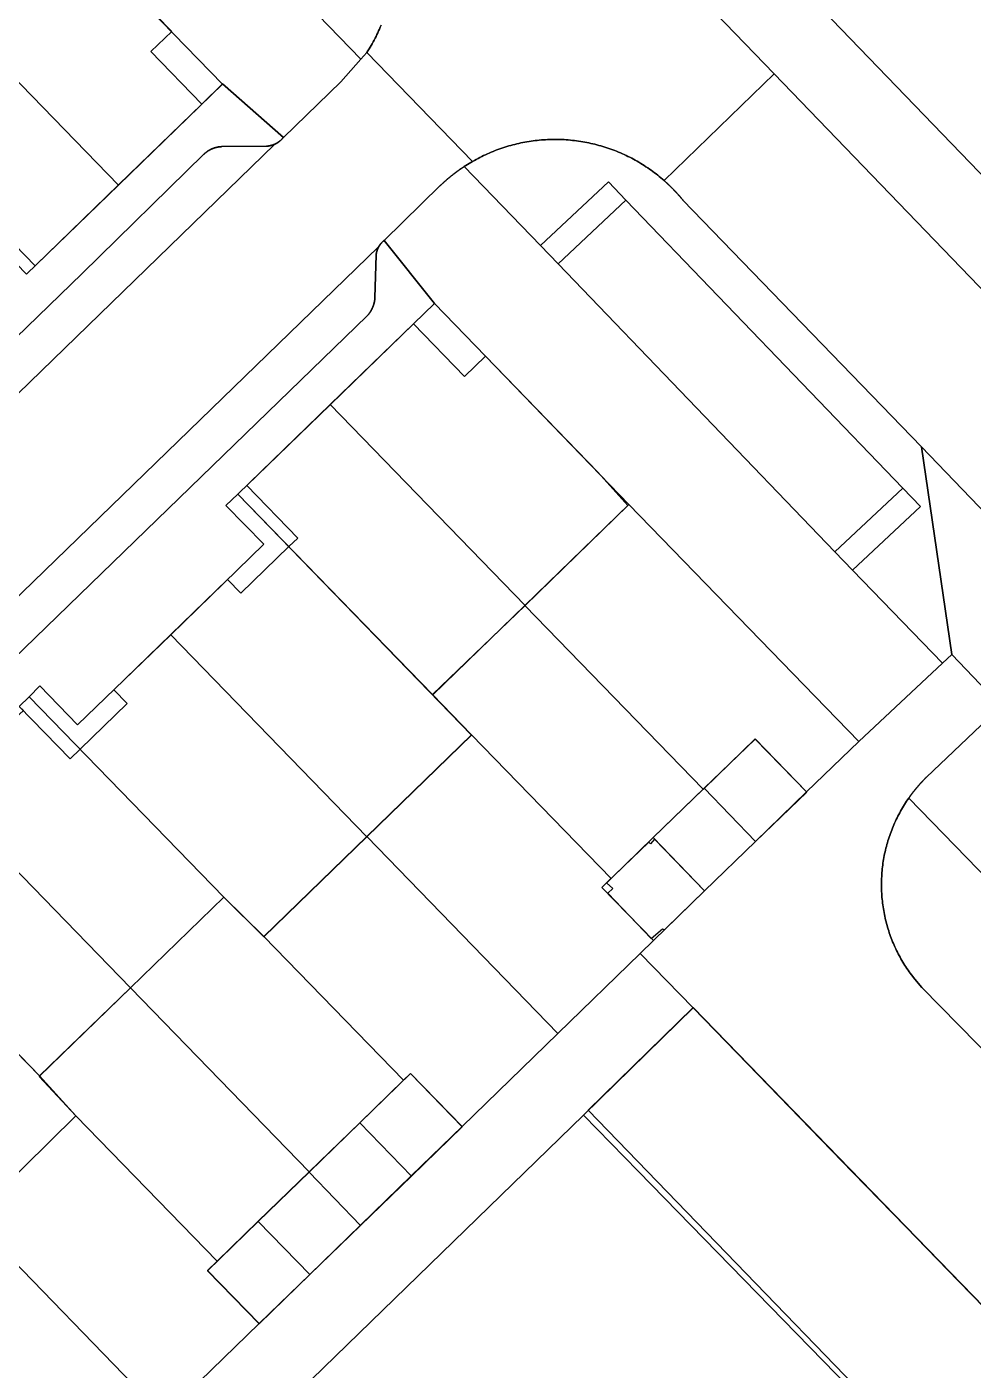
# Model space of a CAD drawing. Header units: metres. Extents: x -127 to 442, y -186 to 462.
# Drawn here: x 8.4 to 45.6, y 159 to 211.8 of the extents above; entities that cross this region are included whole.
import ezdxf

# ---------------------------------------------------------------- set-up
doc = ezdxf.new("R2010")
doc.units = ezdxf.units.M

msp = doc.modelspace()

# ---------------------------------------------------------------- linework, layer by layer
at = {"layer": 'building_2', "color": 1}
for points in [[(4.297, 213.5), (11.961, 205.594), (16.055, 209.562), (8.367, 217.469), (4.297, 213.5)], [(8.352, 202.094), (11.961, 205.594), (4.297, 213.5), (0.68, 210), (8.352, 202.094)], [(31.984, 193), (30.805, 194.312), (24.383, 200.938), (20.281, 196.969), (27.945, 189.062), (31.984, 193)], [(16.656, 193.438), (24.312, 185.562), (27.945, 189.062), (20.281, 196.969), (16.656, 193.438)], [(21.727, 179.969), (25.836, 183.969), (16.656, 193.438), (16.188, 193), (17.672, 191.469), (14.016, 187.906), (21.727, 179.969)], [(21.727, 179.969), (14.016, 187.906), (10.352, 184.375), (8.867, 185.906), (8.453, 185.469), (16.109, 177.594), (17.68, 176.031), (21.727, 179.969)], [(8.234, 184.938), (5, 181.969), (4.922, 182.031), (4.781, 181.906), (12.438, 174.031), (16.109, 177.594), (8.453, 185.469), (8.062, 185.094), (8.234, 184.938)], [(34.984, 181.875), (37.008, 179.781), (39.016, 181.719), (36.992, 183.812), (34.984, 181.875)], [(4.781, 181.906), (1.227, 178.469), (1.367, 178.312), (8.852, 170.562), (12.438, 174.031), (4.781, 181.906)], [(35, 177.844), (37.008, 179.781), (34.984, 181.875), (32.977, 179.938), (35, 177.844)], [(33.031, 179.875), (32.875, 179.688), (32.812, 179.75), (31.148, 178.156), (31.391, 177.938), (31.203, 177.75), (32.898, 175.969), (33.352, 176.344), (33.422, 176.312), (35, 177.844), (33.031, 179.875)], [(6.195, 164.969), (10.289, 169), (8.852, 170.562), (1.195, 178.438), (0.695, 177.938), (2.18, 176.438), (-0.945, 173.406), (-0.867, 173.25), (-1.367, 172.75), (6.195, 164.969)], [(51.273, 156.031), (34.547, 173.25), (30.422, 169.219), (47.109, 151.969), (51.273, 156.031)], [(25.469, 168.562), (23.438, 170.656), (21.445, 168.719), (23.477, 166.625), (25.469, 168.562)], [(21.477, 164.688), (23.477, 166.625), (21.445, 168.719), (19.453, 166.781), (21.477, 164.688)], [(19.484, 162.75), (21.477, 164.688), (19.453, 166.781), (17.453, 164.844), (19.484, 162.75)], [(17.453, 164.844), (15.461, 162.906), (17.492, 160.812), (19.484, 162.75), (17.453, 164.844)]]:
    msp.add_lwpolyline(points, close=True, dxfattribs=at)
at = {"layer": 'road_0', "color": 8}
for points in [[(8.37, 217.458), (14.057, 211.635), (13.238, 210.841), (15.237, 208.781), (16.055, 209.574), (18.443, 207.469), (20.705, 209.657), (21.488, 210.541), (18.124, 214.034)], [(22.286, 211.879), (22.255, 211.805), (22.223, 211.731), (22.19, 211.658), (22.157, 211.584), (22.122, 211.512), (22.087, 211.439), (22.05, 211.368), (22.013, 211.296), (21.974, 211.225), (21.935, 211.155), (21.895, 211.085), (21.854, 211.016), (21.812, 210.947), (21.77, 210.879), (21.726, 210.811), (21.726, 210.811), (25.882, 206.527), (25.882, 206.527), (25.953, 206.567), (26.024, 206.607), (26.096, 206.645), (26.169, 206.682), (26.242, 206.719), (26.315, 206.755), (26.389, 206.789), (26.463, 206.823), (26.538, 206.856), (26.613, 206.888), (26.688, 206.919), (26.764, 206.949), (26.84, 206.978), (26.917, 207.006), (26.994, 207.033), (27.071, 207.06), (27.149, 207.085), (27.227, 207.109), (27.305, 207.132), (27.383, 207.155), (27.462, 207.176), (27.541, 207.196), (27.62, 207.216), (27.7, 207.234), (27.779, 207.251), (27.859, 207.268), (27.939, 207.283), (28.02, 207.297), (28.1, 207.311), (28.181, 207.323), (28.262, 207.334), (28.343, 207.344), (28.424, 207.354), (28.505, 207.362), (28.586, 207.369), (28.667, 207.375), (28.749, 207.38), (28.83, 207.385), (28.912, 207.388), (28.993, 207.39), (29.075, 207.391), (29.156, 207.391), (29.238, 207.39), (29.319, 207.388), (29.401, 207.385), (29.482, 207.381), (29.564, 207.376), (29.645, 207.37), (29.726, 207.363), (29.808, 207.354), (29.889, 207.345), (29.97, 207.335), (30.05, 207.324), (30.131, 207.312), (30.212, 207.299), (30.292, 207.284), (30.372, 207.269), (30.452, 207.253), (30.532, 207.236), (30.611, 207.217), (30.69, 207.198), (30.769, 207.178), (30.848, 207.157), (30.927, 207.135), (31.005, 207.111), (31.083, 207.087), (31.16, 207.062), (31.238, 207.036), (31.315, 207.009), (31.391, 206.981), (31.468, 206.952), (31.543, 206.922), (31.619, 206.891), (31.694, 206.859), (31.769, 206.826), (31.843, 206.793), (31.917, 206.758), (31.99, 206.722), (32.063, 206.686), (32.136, 206.649), (32.208, 206.61), (32.279, 206.571), (32.35, 206.531), (32.421, 206.49), (32.491, 206.448), (32.56, 206.405), (32.629, 206.362), (32.697, 206.317), (32.765, 206.272), (32.832, 206.226), (32.899, 206.179), (32.965, 206.131), (33.031, 206.082), (33.095, 206.033), (33.16, 205.982), (33.223, 205.931), (33.286, 205.879), (33.348, 205.826), (33.41, 205.773), (33.41, 205.773), (37.738, 209.967), (31.969, 215.952)], [(31.969, 215.952), (37.738, 209.967), (85.335, 160.584)], [(61.711, 189.606), (37.47, 214.74)], [(18.124, 214.034), (21.488, 210.541), (21.726, 210.811), (21.726, 210.811), (21.77, 210.879), (21.812, 210.947), (21.854, 211.016), (21.895, 211.085), (21.935, 211.155), (21.974, 211.225), (22.013, 211.296), (22.05, 211.368), (22.087, 211.439), (22.122, 211.512), (22.157, 211.584), (22.19, 211.658), (22.223, 211.731), (22.255, 211.805), (22.286, 211.879)], [(-16.791, 165.368), (22.19, 203.165), (22.19, 203.165), (22.192, 203.168), (22.193, 203.171), (22.195, 203.174), (22.197, 203.177), (22.198, 203.18), (22.2, 203.182), (22.202, 203.185), (22.203, 203.188), (22.205, 203.191), (22.207, 203.194), (22.208, 203.197), (22.21, 203.2), (22.212, 203.202), (22.214, 203.205), (22.215, 203.208), (22.217, 203.211), (22.219, 203.214), (22.221, 203.216), (22.223, 203.219), (22.224, 203.222), (22.226, 203.225), (22.228, 203.228), (22.23, 203.23), (22.232, 203.233), (22.234, 203.236), (22.236, 203.239), (22.238, 203.241), (22.239, 203.244), (22.241, 203.247), (22.243, 203.25), (22.245, 203.252), (22.247, 203.255), (22.249, 203.258), (22.251, 203.26), (22.253, 203.263), (22.255, 203.266), (22.257, 203.268), (22.259, 203.271), (22.261, 203.274), (22.263, 203.276), (22.265, 203.279), (22.267, 203.282), (22.269, 203.284), (22.271, 203.287), (22.273, 203.289), (22.276, 203.292), (22.278, 203.295), (22.28, 203.297), (22.282, 203.3), (22.284, 203.302), (22.286, 203.305), (22.288, 203.307), (22.291, 203.31), (22.293, 203.312), (22.295, 203.315), (22.297, 203.317), (22.299, 203.32), (22.301, 203.322), (22.304, 203.325), (22.306, 203.327), (22.308, 203.33), (22.31, 203.332), (22.313, 203.335), (22.315, 203.337), (22.317, 203.34), (22.32, 203.342), (22.322, 203.345), (22.324, 203.347), (22.326, 203.349), (22.329, 203.352), (22.331, 203.354), (22.333, 203.356), (22.336, 203.359), (22.338, 203.361), (22.341, 203.364), (22.343, 203.366), (22.345, 203.368), (22.348, 203.371), (22.35, 203.373), (22.353, 203.375), (22.355, 203.377), (22.357, 203.38), (22.36, 203.382), (22.362, 203.384), (22.365, 203.386), (22.367, 203.389), (22.37, 203.391), (22.372, 203.393), (22.375, 203.395), (22.377, 203.398), (22.38, 203.4), (22.382, 203.402), (22.385, 203.404), (22.387, 203.406), (22.39, 203.408), (22.392, 203.411), (22.395, 203.413), (22.397, 203.415), (22.4, 203.417), (22.4, 203.417), (24.614, 205.576), (24.614, 205.576), (24.623, 205.584), (24.632, 205.593), (24.64, 205.601), (24.649, 205.61), (24.658, 205.618), (24.667, 205.626), (24.676, 205.635), (24.685, 205.643), (24.694, 205.651), (24.702, 205.659), (24.711, 205.668), (24.72, 205.676), (24.729, 205.684), (24.738, 205.692), (24.747, 205.7), (24.756, 205.709), (24.765, 205.717), (24.774, 205.725), (24.783, 205.733), (24.792, 205.741), (24.802, 205.749), (24.811, 205.757), (24.82, 205.765), (24.829, 205.773), (24.838, 205.781), (24.847, 205.789), (24.856, 205.797), (24.866, 205.805), (24.875, 205.813), (24.884, 205.821), (24.893, 205.829), (24.902, 205.837), (24.912, 205.845), (24.921, 205.853), (24.93, 205.861), (24.94, 205.868), (24.949, 205.876), (24.958, 205.884), (24.968, 205.892), (24.977, 205.899), (24.986, 205.907), (24.996, 205.915), (25.005, 205.923), (25.015, 205.93), (25.024, 205.938), (25.033, 205.946), (25.043, 205.953), (25.052, 205.961), (25.062, 205.968), (25.071, 205.976), (25.081, 205.984), (25.09, 205.991), (25.1, 205.999), (25.11, 206.006), (25.119, 206.014), (25.129, 206.021), (25.138, 206.029), (25.148, 206.036), (25.158, 206.043), (25.167, 206.051), (25.177, 206.058), (25.187, 206.066), (25.196, 206.073), (25.206, 206.08), (25.216, 206.088), (25.225, 206.095), (25.235, 206.102), (25.245, 206.109), (25.255, 206.117), (25.265, 206.124), (25.274, 206.131), (25.284, 206.138), (25.294, 206.145), (25.304, 206.152), (25.314, 206.16), (25.324, 206.167), (25.333, 206.174), (25.343, 206.181), (25.353, 206.188), (25.363, 206.195), (25.373, 206.202), (25.383, 206.209), (25.393, 206.216), (25.403, 206.223), (25.413, 206.23), (25.423, 206.237), (25.433, 206.244), (25.443, 206.251), (25.453, 206.257), (25.463, 206.264), (25.473, 206.271), (25.483, 206.278), (25.493, 206.285), (25.503, 206.291), (25.513, 206.298), (25.524, 206.305), (25.534, 206.312), (25.544, 206.318), (25.554, 206.325), (25.554, 206.325), (25.882, 206.527), (21.726, 210.811), (21.488, 210.541), (20.705, 209.657), (18.443, 207.469), (18.443, 207.469), (18.44, 207.466), (18.438, 207.462), (18.435, 207.459), (18.432, 207.455), (18.429, 207.452), (18.426, 207.448), (18.424, 207.445), (18.421, 207.442), (18.418, 207.438), (18.415, 207.435), (18.412, 207.432), (18.409, 207.428), (18.406, 207.425), (18.404, 207.422), (18.401, 207.418), (18.398, 207.415), (18.395, 207.412), (18.392, 207.409), (18.389, 207.405), (18.386, 207.402), (18.383, 207.399), (18.38, 207.396), (18.376, 207.393), (18.373, 207.39), (18.37, 207.386), (18.367, 207.383), (18.364, 207.38), (18.361, 207.377), (18.358, 207.374), (18.355, 207.371), (18.351, 207.368), (18.348, 207.365), (18.345, 207.362), (18.342, 207.359), (18.338, 207.356), (18.335, 207.353), (18.332, 207.35), (18.329, 207.347), (18.325, 207.344), (18.322, 207.341), (18.319, 207.339), (18.315, 207.336), (18.312, 207.333), (18.309, 207.33), (18.305, 207.327), (18.302, 207.324), (18.298, 207.322), (18.295, 207.319), (18.292, 207.316), (18.288, 207.313), (18.285, 207.311), (18.281, 207.308), (18.278, 207.305), (18.274, 207.303), (18.271, 207.3), (18.267, 207.297), (18.263, 207.295), (18.26, 207.292), (18.256, 207.29), (18.253, 207.287), (18.249, 207.285), (18.246, 207.282), (18.242, 207.28), (18.238, 207.277), (18.235, 207.275), (18.231, 207.272), (18.227, 207.27), (18.224, 207.267), (18.22, 207.265), (18.216, 207.263), (18.212, 207.26), (18.209, 207.258), (18.205, 207.256), (18.201, 207.253), (18.197, 207.251), (18.194, 207.249), (18.19, 207.247), (18.186, 207.244), (18.182, 207.242), (18.179, 207.24), (18.175, 207.238), (18.171, 207.236), (18.167, 207.233), (18.163, 207.231), (18.159, 207.229), (18.155, 207.227), (18.151, 207.225), (18.148, 207.223), (18.144, 207.221), (18.14, 207.219), (18.136, 207.217), (18.132, 207.215), (18.128, 207.213), (18.124, 207.211), (18.12, 207.209), (18.116, 207.208), (18.112, 207.206), (18.108, 207.204), (18.104, 207.202), (18.104, 207.202), (-20.931, 169.279)], [(85.335, 160.584), (37.738, 209.967), (37.738, 209.967), (33.41, 205.773), (33.41, 205.773), (33.418, 205.766), (33.426, 205.759), (33.434, 205.752), (33.442, 205.744), (33.45, 205.737), (33.458, 205.73), (33.466, 205.723), (33.474, 205.715), (33.482, 205.708), (33.49, 205.701), (33.498, 205.694), (33.506, 205.686), (33.514, 205.679), (33.522, 205.672), (33.53, 205.665), (33.538, 205.657), (33.545, 205.65), (33.553, 205.642), (33.561, 205.635), (33.569, 205.628), (33.577, 205.62), (33.585, 205.613), (33.592, 205.605), (33.6, 205.598), (33.608, 205.591), (33.616, 205.583), (33.624, 205.576), (33.631, 205.568), (33.639, 205.561), (33.647, 205.553), (33.654, 205.546), (33.662, 205.538), (33.67, 205.531), (33.677, 205.523), (33.685, 205.515), (33.693, 205.508), (33.7, 205.5), (33.708, 205.493), (33.716, 205.485), (33.723, 205.477), (33.731, 205.47), (33.738, 205.462), (33.746, 205.454), (33.753, 205.447), (33.761, 205.439), (33.769, 205.431), (33.776, 205.424), (33.784, 205.416), (33.791, 205.408), (33.799, 205.4), (33.806, 205.393), (33.813, 205.385), (33.821, 205.377), (33.828, 205.369), (33.836, 205.361), (33.843, 205.354), (33.85, 205.346), (33.858, 205.338), (33.865, 205.33), (33.873, 205.322), (33.88, 205.314), (33.887, 205.306), (33.895, 205.298), (33.902, 205.291), (33.909, 205.283), (33.916, 205.275), (33.924, 205.267), (33.931, 205.259), (33.938, 205.251), (33.945, 205.243), (33.953, 205.235), (33.96, 205.227), (33.967, 205.219), (33.974, 205.211), (33.981, 205.203), (33.988, 205.195), (33.995, 205.186), (34.003, 205.178), (34.01, 205.17), (34.017, 205.162), (34.024, 205.154), (34.031, 205.146), (34.038, 205.138), (34.045, 205.13), (34.052, 205.121), (34.059, 205.113), (34.066, 205.105), (34.073, 205.097), (34.08, 205.089), (34.087, 205.08), (34.094, 205.072), (34.101, 205.064), (34.108, 205.056), (34.115, 205.047), (34.122, 205.039), (34.128, 205.031), (34.135, 205.023), (34.142, 205.014), (34.149, 205.006), (34.149, 205.006), (43.523, 195.304), (53.506, 184.925)], [(-20.272, 172.241), (10.534, 202.115), (15.321, 206.809), (15.321, 206.809), (15.327, 206.814), (15.332, 206.82), (15.338, 206.825), (15.344, 206.83), (15.35, 206.836), (15.356, 206.841), (15.362, 206.846), (15.368, 206.851), (15.374, 206.856), (15.38, 206.861), (15.386, 206.866), (15.392, 206.871), (15.398, 206.876), (15.404, 206.881), (15.41, 206.886), (15.416, 206.89), (15.423, 206.895), (15.429, 206.9), (15.435, 206.904), (15.442, 206.909), (15.448, 206.913), (15.455, 206.918), (15.461, 206.922), (15.468, 206.927), (15.474, 206.931), (15.481, 206.935), (15.487, 206.94), (15.494, 206.944), (15.501, 206.948), (15.507, 206.952), (15.514, 206.956), (15.521, 206.96), (15.527, 206.964), (15.534, 206.968), (15.541, 206.972), (15.548, 206.975), (15.555, 206.979), (15.562, 206.983), (15.569, 206.987), (15.576, 206.99), (15.583, 206.994), (15.59, 206.997), (15.597, 207.001), (15.604, 207.004), (15.611, 207.007), (15.618, 207.011), (15.625, 207.014), (15.632, 207.017), (15.64, 207.02), (15.647, 207.023), (15.654, 207.026), (15.661, 207.029), (15.669, 207.032), (15.676, 207.035), (15.683, 207.038), (15.691, 207.04), (15.698, 207.043), (15.705, 207.046), (15.713, 207.048), (15.72, 207.051), (15.728, 207.053), (15.735, 207.056), (15.743, 207.058), (15.75, 207.06), (15.758, 207.063), (15.765, 207.065), (15.773, 207.067), (15.78, 207.069), (15.788, 207.071), (15.795, 207.073), (15.803, 207.075), (15.811, 207.077), (15.818, 207.079), (15.826, 207.081), (15.834, 207.082), (15.841, 207.084), (15.849, 207.085), (15.857, 207.087), (15.864, 207.088), (15.872, 207.09), (15.88, 207.091), (15.887, 207.093), (15.895, 207.094), (15.903, 207.095), (15.911, 207.096), (15.918, 207.097), (15.926, 207.098), (15.934, 207.099), (15.942, 207.1), (15.95, 207.101), (15.957, 207.102), (15.965, 207.102), (15.973, 207.103), (15.981, 207.104), (15.989, 207.104), (15.997, 207.105), (16.004, 207.105), (16.012, 207.106), (16.02, 207.106), (16.02, 207.106), (17.779, 207.125), (17.779, 207.125), (17.782, 207.125), (17.786, 207.125), (17.789, 207.125), (17.793, 207.126), (17.796, 207.126), (17.799, 207.126), (17.803, 207.126), (17.806, 207.127), (17.809, 207.127), (17.813, 207.127), (17.816, 207.127), (17.82, 207.128), (17.823, 207.128), (17.826, 207.128), (17.83, 207.129), (17.833, 207.129), (17.837, 207.129), (17.84, 207.13), (17.843, 207.13), (17.847, 207.131), (17.85, 207.131), (17.853, 207.131), (17.857, 207.132), (17.86, 207.132), (17.863, 207.133), (17.867, 207.133), (17.87, 207.134), (17.874, 207.134), (17.877, 207.135), (17.88, 207.135), (17.884, 207.136), (17.887, 207.136), (17.89, 207.137), (17.894, 207.137), (17.897, 207.138), (17.9, 207.139), (17.904, 207.139), (17.907, 207.14), (17.91, 207.141), (17.914, 207.141), (17.917, 207.142), (17.92, 207.143), (17.924, 207.143), (17.927, 207.144), (17.93, 207.145), (17.934, 207.145), (17.937, 207.146), (17.94, 207.147), (17.944, 207.148), (17.947, 207.148), (17.95, 207.149), (17.953, 207.15), (17.957, 207.151), (17.96, 207.152), (17.963, 207.153), (17.967, 207.153), (17.97, 207.154), (17.973, 207.155), (17.976, 207.156), (17.98, 207.157), (17.983, 207.158), (17.986, 207.159), (17.989, 207.16), (17.993, 207.161), (17.996, 207.162), (17.999, 207.163), (18.002, 207.164), (18.006, 207.165), (18.009, 207.166), (18.012, 207.167), (18.015, 207.168), (18.019, 207.169), (18.022, 207.17), (18.025, 207.171), (18.028, 207.172), (18.031, 207.173), (18.035, 207.174), (18.038, 207.175), (18.041, 207.177), (18.044, 207.178), (18.047, 207.179), (18.051, 207.18), (18.054, 207.181), (18.057, 207.182), (18.06, 207.184), (18.063, 207.185), (18.066, 207.186), (18.07, 207.187), (18.073, 207.189), (18.076, 207.19), (18.079, 207.191), (18.082, 207.193), (18.085, 207.194), (18.088, 207.195), (18.092, 207.197), (18.095, 207.198), (18.098, 207.199), (18.101, 207.201), (18.104, 207.202), (18.104, 207.202), (18.108, 207.204), (18.112, 207.206), (18.116, 207.208), (18.12, 207.209), (18.124, 207.211), (18.128, 207.213), (18.132, 207.215), (18.136, 207.217), (18.14, 207.219), (18.144, 207.221), (18.148, 207.223), (18.151, 207.225), (18.155, 207.227), (18.159, 207.229), (18.163, 207.231), (18.167, 207.233), (18.171, 207.236), (18.175, 207.238), (18.179, 207.24), (18.182, 207.242), (18.186, 207.244), (18.19, 207.247), (18.194, 207.249), (18.197, 207.251), (18.201, 207.253), (18.205, 207.256), (18.209, 207.258), (18.212, 207.26), (18.216, 207.263), (18.22, 207.265), (18.224, 207.267), (18.227, 207.27), (18.231, 207.272), (18.235, 207.275), (18.238, 207.277), (18.242, 207.28), (18.246, 207.282), (18.249, 207.285), (18.253, 207.287), (18.256, 207.29), (18.26, 207.292), (18.263, 207.295), (18.267, 207.297), (18.271, 207.3), (18.274, 207.303), (18.278, 207.305), (18.281, 207.308), (18.285, 207.311), (18.288, 207.313), (18.292, 207.316), (18.295, 207.319), (18.298, 207.322), (18.302, 207.324), (18.305, 207.327), (18.309, 207.33), (18.312, 207.333), (18.315, 207.336), (18.319, 207.339), (18.322, 207.341), (18.325, 207.344), (18.329, 207.347), (18.332, 207.35), (18.335, 207.353), (18.338, 207.356), (18.342, 207.359), (18.345, 207.362), (18.348, 207.365), (18.351, 207.368), (18.355, 207.371), (18.358, 207.374), (18.361, 207.377), (18.364, 207.38), (18.367, 207.383), (18.37, 207.386), (18.373, 207.39), (18.376, 207.393), (18.38, 207.396), (18.383, 207.399), (18.386, 207.402), (18.389, 207.405), (18.392, 207.409), (18.395, 207.412), (18.398, 207.415), (18.401, 207.418), (18.404, 207.422), (18.406, 207.425), (18.409, 207.428), (18.412, 207.432), (18.415, 207.435), (18.418, 207.438), (18.421, 207.442), (18.424, 207.445), (18.426, 207.448), (18.429, 207.452), (18.432, 207.455), (18.435, 207.459), (18.438, 207.462), (18.44, 207.466), (18.443, 207.469), (18.443, 207.469), (16.055, 209.574), (15.237, 208.781), (11.961, 205.601), (8.684, 202.422), (6.685, 204.482)], [(-20.931, 169.279), (18.104, 207.202), (18.104, 207.202), (18.101, 207.201), (18.098, 207.199), (18.095, 207.198), (18.092, 207.197), (18.088, 207.195), (18.085, 207.194), (18.082, 207.193), (18.079, 207.191), (18.076, 207.19), (18.073, 207.189), (18.07, 207.187), (18.066, 207.186), (18.063, 207.185), (18.06, 207.184), (18.057, 207.182), (18.054, 207.181), (18.051, 207.18), (18.047, 207.179), (18.044, 207.178), (18.041, 207.177), (18.038, 207.175), (18.035, 207.174), (18.031, 207.173), (18.028, 207.172), (18.025, 207.171), (18.022, 207.17), (18.019, 207.169), (18.015, 207.168), (18.012, 207.167), (18.009, 207.166), (18.006, 207.165), (18.002, 207.164), (17.999, 207.163), (17.996, 207.162), (17.993, 207.161), (17.989, 207.16), (17.986, 207.159), (17.983, 207.158), (17.98, 207.157), (17.976, 207.156), (17.973, 207.155), (17.97, 207.154), (17.967, 207.153), (17.963, 207.153), (17.96, 207.152), (17.957, 207.151), (17.953, 207.15), (17.95, 207.149), (17.947, 207.148), (17.944, 207.148), (17.94, 207.147), (17.937, 207.146), (17.934, 207.145), (17.93, 207.145), (17.927, 207.144), (17.924, 207.143), (17.92, 207.143), (17.917, 207.142), (17.914, 207.141), (17.91, 207.141), (17.907, 207.14), (17.904, 207.139), (17.9, 207.139), (17.897, 207.138), (17.894, 207.137), (17.89, 207.137), (17.887, 207.136), (17.884, 207.136), (17.88, 207.135), (17.877, 207.135), (17.874, 207.134), (17.87, 207.134), (17.867, 207.133), (17.863, 207.133), (17.86, 207.132), (17.857, 207.132), (17.853, 207.131), (17.85, 207.131), (17.847, 207.131), (17.843, 207.13), (17.84, 207.13), (17.837, 207.129), (17.833, 207.129), (17.83, 207.129), (17.826, 207.128), (17.823, 207.128), (17.82, 207.128), (17.816, 207.127), (17.813, 207.127), (17.809, 207.127), (17.806, 207.127), (17.803, 207.126), (17.799, 207.126), (17.796, 207.126), (17.793, 207.126), (17.789, 207.125), (17.786, 207.125), (17.782, 207.125), (17.779, 207.125), (17.779, 207.125), (16.02, 207.106), (16.02, 207.106), (16.012, 207.106), (16.004, 207.105), (15.997, 207.105), (15.989, 207.104), (15.981, 207.104), (15.973, 207.103), (15.965, 207.102), (15.957, 207.102), (15.95, 207.101), (15.942, 207.1), (15.934, 207.099), (15.926, 207.098), (15.918, 207.097), (15.911, 207.096), (15.903, 207.095), (15.895, 207.094), (15.887, 207.093), (15.88, 207.091), (15.872, 207.09), (15.864, 207.088), (15.857, 207.087), (15.849, 207.085), (15.841, 207.084), (15.834, 207.082), (15.826, 207.081), (15.818, 207.079), (15.811, 207.077), (15.803, 207.075), (15.795, 207.073), (15.788, 207.071), (15.78, 207.069), (15.773, 207.067), (15.765, 207.065), (15.758, 207.063), (15.75, 207.06), (15.743, 207.058), (15.735, 207.056), (15.728, 207.053), (15.72, 207.051), (15.713, 207.048), (15.705, 207.046), (15.698, 207.043), (15.691, 207.04), (15.683, 207.038), (15.676, 207.035), (15.669, 207.032), (15.661, 207.029), (15.654, 207.026), (15.647, 207.023), (15.64, 207.02), (15.632, 207.017), (15.625, 207.014), (15.618, 207.011), (15.611, 207.007), (15.604, 207.004), (15.597, 207.001), (15.59, 206.997), (15.583, 206.994), (15.576, 206.99), (15.569, 206.987), (15.562, 206.983), (15.555, 206.979), (15.548, 206.975), (15.541, 206.972), (15.534, 206.968), (15.527, 206.964), (15.521, 206.96), (15.514, 206.956), (15.507, 206.952), (15.501, 206.948), (15.494, 206.944), (15.487, 206.94), (15.481, 206.935), (15.474, 206.931), (15.468, 206.927), (15.461, 206.922), (15.455, 206.918), (15.448, 206.913), (15.442, 206.909), (15.435, 206.904), (15.429, 206.9), (15.423, 206.895), (15.416, 206.89), (15.41, 206.886), (15.404, 206.881), (15.398, 206.876), (15.392, 206.871), (15.386, 206.866), (15.38, 206.861), (15.374, 206.856), (15.368, 206.851), (15.362, 206.846), (15.356, 206.841), (15.35, 206.836), (15.344, 206.83), (15.338, 206.825), (15.332, 206.82), (15.327, 206.814), (15.321, 206.809), (15.321, 206.809), (10.534, 202.115), (-20.272, 172.241)], [(8.059, 185.089), (10.058, 183.03), (10.455, 183.416), (12.304, 185.211), (11.782, 185.749), (14.017, 187.919), (16.252, 190.088), (16.775, 189.549), (18.658, 191.377), (19.007, 191.716), (17.008, 193.776), (20.284, 196.955), (23.56, 200.135), (24.385, 200.936), (22.4, 203.417), (22.4, 203.417), (22.397, 203.415), (22.395, 203.413), (22.392, 203.411), (22.39, 203.408), (22.387, 203.406), (22.385, 203.404), (22.382, 203.402), (22.38, 203.4), (22.377, 203.398), (22.375, 203.395), (22.372, 203.393), (22.37, 203.391), (22.367, 203.389), (22.365, 203.386), (22.362, 203.384), (22.36, 203.382), (22.357, 203.38), (22.355, 203.377), (22.353, 203.375), (22.35, 203.373), (22.348, 203.371), (22.345, 203.368), (22.343, 203.366), (22.341, 203.364), (22.338, 203.361), (22.336, 203.359), (22.333, 203.356), (22.331, 203.354), (22.329, 203.352), (22.326, 203.349), (22.324, 203.347), (22.322, 203.345), (22.32, 203.342), (22.317, 203.34), (22.315, 203.337), (22.313, 203.335), (22.31, 203.332), (22.308, 203.33), (22.306, 203.327), (22.304, 203.325), (22.301, 203.322), (22.299, 203.32), (22.297, 203.317), (22.295, 203.315), (22.293, 203.312), (22.291, 203.31), (22.288, 203.307), (22.286, 203.305), (22.284, 203.302), (22.282, 203.3), (22.28, 203.297), (22.278, 203.295), (22.276, 203.292), (22.273, 203.289), (22.271, 203.287), (22.269, 203.284), (22.267, 203.282), (22.265, 203.279), (22.263, 203.276), (22.261, 203.274), (22.259, 203.271), (22.257, 203.268), (22.255, 203.266), (22.253, 203.263), (22.251, 203.26), (22.249, 203.258), (22.247, 203.255), (22.245, 203.252), (22.243, 203.25), (22.241, 203.247), (22.239, 203.244), (22.238, 203.241), (22.236, 203.239), (22.234, 203.236), (22.232, 203.233), (22.23, 203.23), (22.228, 203.228), (22.226, 203.225), (22.224, 203.222), (22.223, 203.219), (22.221, 203.216), (22.219, 203.214), (22.217, 203.211), (22.215, 203.208), (22.214, 203.205), (22.212, 203.202), (22.21, 203.2), (22.208, 203.197), (22.207, 203.194), (22.205, 203.191), (22.203, 203.188), (22.202, 203.185), (22.2, 203.182), (22.198, 203.18), (22.197, 203.177), (22.195, 203.174), (22.193, 203.171), (22.192, 203.168), (22.19, 203.165), (22.19, 203.165), (22.188, 203.162), (22.187, 203.159), (22.185, 203.156), (22.184, 203.153), (22.182, 203.15), (22.181, 203.147), (22.179, 203.144), (22.178, 203.141), (22.176, 203.138), (22.175, 203.135), (22.173, 203.132), (22.172, 203.129), (22.17, 203.126), (22.169, 203.123), (22.167, 203.12), (22.166, 203.117), (22.164, 203.114), (22.163, 203.111), (22.162, 203.108), (22.16, 203.105), (22.159, 203.102), (22.157, 203.099), (22.156, 203.096), (22.155, 203.093), (22.154, 203.09), (22.152, 203.087), (22.151, 203.084), (22.15, 203.081), (22.148, 203.078), (22.147, 203.075), (22.146, 203.071), (22.145, 203.068), (22.143, 203.065), (22.142, 203.062), (22.141, 203.059), (22.14, 203.056), (22.139, 203.053), (22.138, 203.05), (22.136, 203.047), (22.135, 203.043), (22.134, 203.04), (22.133, 203.037), (22.132, 203.034), (22.131, 203.031), (22.13, 203.028), (22.129, 203.024), (22.128, 203.021), (22.127, 203.018), (22.126, 203.015), (22.125, 203.012), (22.124, 203.009), (22.123, 203.005), (22.122, 203.002), (22.121, 202.999), (22.12, 202.996), (22.119, 202.993), (22.118, 202.989), (22.117, 202.986), (22.116, 202.983), (22.115, 202.98), (22.114, 202.977), (22.114, 202.973), (22.113, 202.97), (22.112, 202.967), (22.111, 202.964), (22.11, 202.96), (22.109, 202.957), (22.109, 202.954), (22.108, 202.951), (22.107, 202.947), (22.106, 202.944), (22.106, 202.941), (22.105, 202.938), (22.104, 202.934), (22.104, 202.931), (22.103, 202.928), (22.102, 202.925), (22.102, 202.921), (22.101, 202.918), (22.1, 202.915), (22.1, 202.911), (22.099, 202.908), (22.099, 202.905), (22.098, 202.902), (22.097, 202.898), (22.097, 202.895), (22.096, 202.892), (22.096, 202.888), (22.095, 202.885), (22.095, 202.882), (22.094, 202.878), (22.094, 202.875), (22.093, 202.872), (22.093, 202.869), (22.093, 202.865), (22.092, 202.862), (22.092, 202.859), (22.091, 202.855), (22.091, 202.852), (22.091, 202.852), (22.043, 201.162), (22.043, 201.162), (22.042, 201.154), (22.042, 201.146), (22.041, 201.138), (22.04, 201.13), (22.04, 201.122), (22.039, 201.114), (22.038, 201.106), (22.037, 201.099), (22.036, 201.091), (22.035, 201.083), (22.034, 201.075), (22.033, 201.067), (22.032, 201.059), (22.03, 201.051), (22.029, 201.043), (22.028, 201.036), (22.026, 201.028), (22.025, 201.02), (22.023, 201.012), (22.022, 201.004), (22.02, 200.997), (22.018, 200.989), (22.017, 200.981), (22.015, 200.973), (22.013, 200.965), (22.011, 200.958), (22.009, 200.95), (22.007, 200.942), (22.005, 200.935), (22.003, 200.927), (22.001, 200.919), (21.999, 200.912), (21.997, 200.904), (21.994, 200.896), (21.992, 200.889), (21.989, 200.881), (21.987, 200.874), (21.984, 200.866), (21.982, 200.858), (21.979, 200.851), (21.977, 200.843), (21.974, 200.836), (21.971, 200.829), (21.968, 200.821), (21.965, 200.814), (21.962, 200.806), (21.959, 200.799), (21.956, 200.792), (21.953, 200.784), (21.95, 200.777), (21.947, 200.77), (21.944, 200.762), (21.941, 200.755), (21.937, 200.748), (21.934, 200.741), (21.93, 200.733), (21.927, 200.726), (21.923, 200.719), (21.92, 200.712), (21.916, 200.705), (21.913, 200.698), (21.909, 200.691), (21.905, 200.684), (21.901, 200.677), (21.897, 200.67), (21.893, 200.663), (21.889, 200.656), (21.885, 200.649), (21.881, 200.642), (21.877, 200.635), (21.873, 200.629), (21.869, 200.622), (21.865, 200.615), (21.86, 200.608), (21.856, 200.602), (21.852, 200.595), (21.847, 200.588), (21.843, 200.582), (21.838, 200.575), (21.834, 200.569), (21.829, 200.562), (21.825, 200.556), (21.82, 200.549), (21.815, 200.543), (21.81, 200.537), (21.806, 200.53), (21.801, 200.524), (21.796, 200.518), (21.791, 200.511), (21.786, 200.505), (21.781, 200.499), (21.776, 200.493), (21.771, 200.487), (21.765, 200.481), (21.76, 200.475), (21.755, 200.469), (21.75, 200.463), (21.744, 200.457), (21.739, 200.451), (21.739, 200.451), (-13.926, 165.861)], [(-13.926, 165.861), (21.739, 200.451), (21.739, 200.451), (21.744, 200.457), (21.75, 200.463), (21.755, 200.469), (21.76, 200.475), (21.765, 200.481), (21.771, 200.487), (21.776, 200.493), (21.781, 200.499), (21.786, 200.505), (21.791, 200.511), (21.796, 200.518), (21.801, 200.524), (21.806, 200.53), (21.81, 200.537), (21.815, 200.543), (21.82, 200.549), (21.825, 200.556), (21.829, 200.562), (21.834, 200.569), (21.838, 200.575), (21.843, 200.582), (21.847, 200.588), (21.852, 200.595), (21.856, 200.602), (21.86, 200.608), (21.865, 200.615), (21.869, 200.622), (21.873, 200.629), (21.877, 200.635), (21.881, 200.642), (21.885, 200.649), (21.889, 200.656), (21.893, 200.663), (21.897, 200.67), (21.901, 200.677), (21.905, 200.684), (21.909, 200.691), (21.913, 200.698), (21.916, 200.705), (21.92, 200.712), (21.923, 200.719), (21.927, 200.726), (21.93, 200.733), (21.934, 200.741), (21.937, 200.748), (21.941, 200.755), (21.944, 200.762), (21.947, 200.77), (21.95, 200.777), (21.953, 200.784), (21.956, 200.792), (21.959, 200.799), (21.962, 200.806), (21.965, 200.814), (21.968, 200.821), (21.971, 200.829), (21.974, 200.836), (21.977, 200.843), (21.979, 200.851), (21.982, 200.858), (21.984, 200.866), (21.987, 200.874), (21.989, 200.881), (21.992, 200.889), (21.994, 200.896), (21.997, 200.904), (21.999, 200.912), (22.001, 200.919), (22.003, 200.927), (22.005, 200.935), (22.007, 200.942), (22.009, 200.95), (22.011, 200.958), (22.013, 200.965), (22.015, 200.973), (22.017, 200.981), (22.018, 200.989), (22.02, 200.997), (22.022, 201.004), (22.023, 201.012), (22.025, 201.02), (22.026, 201.028), (22.028, 201.036), (22.029, 201.043), (22.03, 201.051), (22.032, 201.059), (22.033, 201.067), (22.034, 201.075), (22.035, 201.083), (22.036, 201.091), (22.037, 201.099), (22.038, 201.106), (22.039, 201.114), (22.04, 201.122), (22.04, 201.13), (22.041, 201.138), (22.042, 201.146), (22.042, 201.154), (22.043, 201.162), (22.043, 201.162), (22.091, 202.852), (22.091, 202.852), (22.091, 202.855), (22.092, 202.859), (22.092, 202.862), (22.093, 202.865), (22.093, 202.869), (22.093, 202.872), (22.094, 202.875), (22.094, 202.878), (22.095, 202.882), (22.095, 202.885), (22.096, 202.888), (22.096, 202.892), (22.097, 202.895), (22.097, 202.898), (22.098, 202.902), (22.099, 202.905), (22.099, 202.908), (22.1, 202.911), (22.1, 202.915), (22.101, 202.918), (22.102, 202.921), (22.102, 202.925), (22.103, 202.928), (22.104, 202.931), (22.104, 202.934), (22.105, 202.938), (22.106, 202.941), (22.106, 202.944), (22.107, 202.947), (22.108, 202.951), (22.109, 202.954), (22.109, 202.957), (22.11, 202.96), (22.111, 202.964), (22.112, 202.967), (22.113, 202.97), (22.114, 202.973), (22.114, 202.977), (22.115, 202.98), (22.116, 202.983), (22.117, 202.986), (22.118, 202.989), (22.119, 202.993), (22.12, 202.996), (22.121, 202.999), (22.122, 203.002), (22.123, 203.005), (22.124, 203.009), (22.125, 203.012), (22.126, 203.015), (22.127, 203.018), (22.128, 203.021), (22.129, 203.024), (22.13, 203.028), (22.131, 203.031), (22.132, 203.034), (22.133, 203.037), (22.134, 203.04), (22.135, 203.043), (22.136, 203.047), (22.138, 203.05), (22.139, 203.053), (22.14, 203.056), (22.141, 203.059), (22.142, 203.062), (22.143, 203.065), (22.145, 203.068), (22.146, 203.071), (22.147, 203.075), (22.148, 203.078), (22.15, 203.081), (22.151, 203.084), (22.152, 203.087), (22.154, 203.09), (22.155, 203.093), (22.156, 203.096), (22.157, 203.099), (22.159, 203.102), (22.16, 203.105), (22.162, 203.108), (22.163, 203.111), (22.164, 203.114), (22.166, 203.117), (22.167, 203.12), (22.169, 203.123), (22.17, 203.126), (22.172, 203.129), (22.173, 203.132), (22.175, 203.135), (22.176, 203.138), (22.178, 203.141), (22.179, 203.144), (22.181, 203.147), (22.182, 203.15), (22.184, 203.153), (22.185, 203.156), (22.187, 203.159), (22.188, 203.162), (22.19, 203.165), (22.19, 203.165), (-16.791, 165.368)], [(46.656, 185.105), (44.72, 187.136), (44.35, 186.789), (41.07, 183.713), (39.015, 181.732), (37.008, 179.784), (35.002, 177.836), (32.995, 175.887), (32.473, 175.38), (34.547, 173.242), (36.69, 171.036), (38.763, 168.902), (40.836, 166.768), (42.91, 164.634), (44.983, 162.499), (47.056, 160.365)], [(54.439, 162.945), (43.549, 174.039), (43.549, 174.039), (43.264, 174.368), (43.13, 174.541), (43.13, 174.541), (43.086, 174.601), (43.042, 174.662), (42.999, 174.724), (42.957, 174.786), (42.916, 174.848), (42.875, 174.911), (42.836, 174.975), (42.797, 175.039), (42.759, 175.104), (42.721, 175.169), (42.685, 175.234), (42.649, 175.3), (42.615, 175.367), (42.581, 175.433), (42.548, 175.501), (42.515, 175.568), (42.484, 175.636), (42.454, 175.705), (42.424, 175.774), (42.395, 175.843), (42.367, 175.912), (42.34, 175.982), (42.314, 176.053), (42.289, 176.123), (42.265, 176.194), (42.241, 176.265), (42.219, 176.337), (42.197, 176.409), (42.176, 176.481), (42.156, 176.553), (42.137, 176.625), (42.12, 176.698), (42.102, 176.771), (42.086, 176.844), (42.071, 176.918), (42.057, 176.991), (42.043, 177.065), (42.031, 177.139), (42.02, 177.213), (42.009, 177.287), (41.999, 177.362), (41.991, 177.436), (41.983, 177.511), (41.976, 177.585), (41.97, 177.66), (41.966, 177.735), (41.962, 177.81), (41.959, 177.884), (41.957, 177.959), (41.955, 178.034), (41.955, 178.109), (41.956, 178.184), (41.958, 178.259), (41.96, 178.334), (41.964, 178.409), (41.969, 178.484), (41.974, 178.558), (41.981, 178.633), (41.988, 178.708), (41.996, 178.782), (42.006, 178.857), (42.016, 178.931), (42.027, 179.005), (42.039, 179.079), (42.052, 179.153), (42.066, 179.226), (42.081, 179.3), (42.097, 179.373), (42.113, 179.446), (42.131, 179.519), (42.15, 179.592), (42.169, 179.664), (42.19, 179.736), (42.211, 179.808), (42.233, 179.88), (42.256, 179.951), (42.28, 180.022), (42.305, 180.092), (42.331, 180.163), (42.358, 180.233), (42.385, 180.303), (42.414, 180.372), (42.443, 180.441), (42.473, 180.509), (42.504, 180.578), (42.536, 180.645), (42.569, 180.713), (42.603, 180.78), (42.637, 180.846), (42.672, 180.913), (42.709, 180.978), (42.746, 181.043), (42.783, 181.108), (42.822, 181.172), (42.861, 181.236), (42.902, 181.299), (42.943, 181.362), (42.984, 181.424), (43.027, 181.486), (43.027, 181.486), (43.033, 181.495), (43.039, 181.504), (43.046, 181.513), (43.052, 181.522), (43.058, 181.53), (43.065, 181.539), (43.071, 181.548), (43.077, 181.557), (43.084, 181.566), (43.09, 181.575), (43.096, 181.583), (43.103, 181.592), (43.109, 181.601), (43.116, 181.61), (43.122, 181.619), (43.129, 181.627), (43.135, 181.636), (43.142, 181.645), (43.148, 181.653), (43.155, 181.662), (43.161, 181.671), (43.168, 181.68), (43.175, 181.688), (43.181, 181.697), (43.188, 181.705), (43.194, 181.714), (43.201, 181.723), (43.208, 181.731), (43.214, 181.74), (43.221, 181.748), (43.228, 181.757), (43.235, 181.766), (43.241, 181.774), (43.248, 181.783), (43.255, 181.791), (43.262, 181.8), (43.268, 181.808), (43.275, 181.817), (43.282, 181.825), (43.289, 181.833), (43.296, 181.842), (43.303, 181.85), (43.31, 181.859), (43.317, 181.867), (43.324, 181.875), (43.331, 181.884), (43.338, 181.892), (43.345, 181.901), (43.352, 181.909), (43.359, 181.917), (43.366, 181.925), (43.373, 181.934), (43.38, 181.942), (43.387, 181.95), (43.394, 181.959), (43.401, 181.967), (43.408, 181.975), (43.415, 181.983), (43.422, 181.991), (43.43, 182), (43.437, 182.008), (43.444, 182.016), (43.451, 182.024), (43.458, 182.032), (43.466, 182.04), (43.473, 182.048), (43.48, 182.057), (43.488, 182.065), (43.495, 182.073), (43.502, 182.081), (43.509, 182.089), (43.517, 182.097), (43.524, 182.105), (43.532, 182.113), (43.539, 182.121), (43.546, 182.129), (43.554, 182.137), (43.561, 182.145), (43.569, 182.152), (43.576, 182.16), (43.584, 182.168), (43.591, 182.176), (43.599, 182.184), (43.606, 182.192), (43.614, 182.2), (43.621, 182.208), (43.629, 182.215), (43.637, 182.223), (43.644, 182.231), (43.652, 182.239), (43.659, 182.246), (43.667, 182.254), (43.675, 182.262), (43.682, 182.27), (43.69, 182.277), (43.698, 182.285), (43.706, 182.293), (43.713, 182.3), (43.721, 182.308), (43.721, 182.308), (46.398, 184.859)], [(46.398, 184.859), (43.721, 182.308), (43.721, 182.308), (43.713, 182.3), (43.706, 182.293), (43.698, 182.285), (43.69, 182.277), (43.682, 182.27), (43.675, 182.262), (43.667, 182.254), (43.659, 182.246), (43.652, 182.239), (43.644, 182.231), (43.637, 182.223), (43.629, 182.215), (43.621, 182.208), (43.614, 182.2), (43.606, 182.192), (43.599, 182.184), (43.591, 182.176), (43.584, 182.168), (43.576, 182.16), (43.569, 182.152), (43.561, 182.145), (43.554, 182.137), (43.546, 182.129), (43.539, 182.121), (43.532, 182.113), (43.524, 182.105), (43.517, 182.097), (43.509, 182.089), (43.502, 182.081), (43.495, 182.073), (43.488, 182.065), (43.48, 182.057), (43.473, 182.048), (43.466, 182.04), (43.458, 182.032), (43.451, 182.024), (43.444, 182.016), (43.437, 182.008), (43.43, 182), (43.422, 181.991), (43.415, 181.983), (43.408, 181.975), (43.401, 181.967), (43.394, 181.959), (43.387, 181.95), (43.38, 181.942), (43.373, 181.934), (43.366, 181.925), (43.359, 181.917), (43.352, 181.909), (43.345, 181.901), (43.338, 181.892), (43.331, 181.884), (43.324, 181.875), (43.317, 181.867), (43.31, 181.859), (43.303, 181.85), (43.296, 181.842), (43.289, 181.833), (43.282, 181.825), (43.275, 181.817), (43.268, 181.808), (43.262, 181.8), (43.255, 181.791), (43.248, 181.783), (43.241, 181.774), (43.235, 181.766), (43.228, 181.757), (43.221, 181.748), (43.214, 181.74), (43.208, 181.731), (43.201, 181.723), (43.194, 181.714), (43.188, 181.705), (43.181, 181.697), (43.175, 181.688), (43.168, 181.68), (43.161, 181.671), (43.155, 181.662), (43.148, 181.653), (43.142, 181.645), (43.135, 181.636), (43.129, 181.627), (43.122, 181.619), (43.116, 181.61), (43.109, 181.601), (43.103, 181.592), (43.096, 181.583), (43.09, 181.575), (43.084, 181.566), (43.077, 181.557), (43.071, 181.548), (43.065, 181.539), (43.058, 181.53), (43.052, 181.522), (43.046, 181.513), (43.039, 181.504), (43.033, 181.495), (43.027, 181.486), (43.027, 181.486), (57.097, 167.015)], [(16.778, 155.924), (30.242, 169.026), (34.547, 173.242), (32.473, 175.38), (29.238, 172.237), (25.467, 168.574), (23.472, 166.637), (21.477, 164.699), (19.483, 162.762), (17.488, 160.825), (13.742, 157.187)]]:
    msp.add_lwpolyline(points, dxfattribs=at)
for points in [[(43.523, 195.304), (34.149, 205.006), (34.149, 205.006), (34.142, 205.014), (34.135, 205.023), (34.128, 205.031), (34.122, 205.039), (34.115, 205.047), (34.108, 205.056), (34.101, 205.064), (34.094, 205.072), (34.087, 205.08), (34.08, 205.089), (34.073, 205.097), (34.066, 205.105), (34.059, 205.113), (34.052, 205.121), (34.045, 205.13), (34.038, 205.138), (34.031, 205.146), (34.024, 205.154), (34.017, 205.162), (34.01, 205.17), (34.003, 205.178), (33.995, 205.186), (33.988, 205.195), (33.981, 205.203), (33.974, 205.211), (33.967, 205.219), (33.96, 205.227), (33.953, 205.235), (33.945, 205.243), (33.938, 205.251), (33.931, 205.259), (33.924, 205.267), (33.916, 205.275), (33.909, 205.283), (33.902, 205.291), (33.895, 205.298), (33.887, 205.306), (33.88, 205.314), (33.873, 205.322), (33.865, 205.33), (33.858, 205.338), (33.85, 205.346), (33.843, 205.354), (33.836, 205.361), (33.828, 205.369), (33.821, 205.377), (33.813, 205.385), (33.806, 205.393), (33.799, 205.4), (33.791, 205.408), (33.784, 205.416), (33.776, 205.424), (33.769, 205.431), (33.761, 205.439), (33.753, 205.447), (33.746, 205.454), (33.738, 205.462), (33.731, 205.47), (33.723, 205.477), (33.716, 205.485), (33.708, 205.493), (33.7, 205.5), (33.693, 205.508), (33.685, 205.515), (33.677, 205.523), (33.67, 205.531), (33.662, 205.538), (33.654, 205.546), (33.647, 205.553), (33.639, 205.561), (33.631, 205.568), (33.624, 205.576), (33.616, 205.583), (33.608, 205.591), (33.6, 205.598), (33.592, 205.605), (33.585, 205.613), (33.577, 205.62), (33.569, 205.628), (33.561, 205.635), (33.553, 205.642), (33.545, 205.65), (33.538, 205.657), (33.53, 205.665), (33.522, 205.672), (33.514, 205.679), (33.506, 205.686), (33.498, 205.694), (33.49, 205.701), (33.482, 205.708), (33.474, 205.715), (33.466, 205.723), (33.458, 205.73), (33.45, 205.737), (33.442, 205.744), (33.434, 205.752), (33.426, 205.759), (33.418, 205.766), (33.41, 205.773), (33.41, 205.773), (33.348, 205.826), (33.286, 205.879), (33.223, 205.931), (33.16, 205.982), (33.095, 206.033), (33.031, 206.082), (32.965, 206.131), (32.899, 206.179), (32.832, 206.226), (32.765, 206.272), (32.697, 206.317), (32.629, 206.362), (32.56, 206.405), (32.491, 206.448), (32.421, 206.49), (32.35, 206.531), (32.279, 206.571), (32.208, 206.61), (32.136, 206.649), (32.063, 206.686), (31.99, 206.722), (31.917, 206.758), (31.843, 206.793), (31.769, 206.826), (31.694, 206.859), (31.619, 206.891), (31.543, 206.922), (31.468, 206.952), (31.391, 206.981), (31.315, 207.009), (31.238, 207.036), (31.16, 207.062), (31.083, 207.087), (31.005, 207.111), (30.927, 207.135), (30.848, 207.157), (30.769, 207.178), (30.69, 207.198), (30.611, 207.217), (30.532, 207.236), (30.452, 207.253), (30.372, 207.269), (30.292, 207.284), (30.212, 207.299), (30.131, 207.312), (30.05, 207.324), (29.97, 207.335), (29.889, 207.345), (29.808, 207.354), (29.726, 207.363), (29.645, 207.37), (29.564, 207.376), (29.482, 207.381), (29.401, 207.385), (29.319, 207.388), (29.238, 207.39), (29.156, 207.391), (29.075, 207.391), (28.993, 207.39), (28.912, 207.388), (28.83, 207.385), (28.749, 207.38), (28.667, 207.375), (28.586, 207.369), (28.505, 207.362), (28.424, 207.354), (28.343, 207.344), (28.262, 207.334), (28.181, 207.323), (28.1, 207.311), (28.02, 207.297), (27.939, 207.283), (27.859, 207.268), (27.779, 207.251), (27.7, 207.234), (27.62, 207.216), (27.541, 207.196), (27.462, 207.176), (27.383, 207.155), (27.305, 207.132), (27.227, 207.109), (27.149, 207.085), (27.071, 207.06), (26.994, 207.033), (26.917, 207.006), (26.84, 206.978), (26.764, 206.949), (26.688, 206.919), (26.613, 206.888), (26.538, 206.856), (26.463, 206.823), (26.389, 206.789), (26.315, 206.755), (26.242, 206.719), (26.169, 206.682), (26.096, 206.645), (26.024, 206.607), (25.953, 206.567), (25.882, 206.527), (25.882, 206.527), (25.554, 206.325), (28.548, 203.217), (31.22, 205.717), (31.913, 204.996), (42.796, 193.678), (43.489, 192.957), (40.817, 190.457), (44.35, 186.789), (44.72, 187.136), (43.523, 195.304)], [(29.241, 202.496), (28.548, 203.217), (25.554, 206.325), (25.554, 206.325), (25.544, 206.318), (25.534, 206.312), (25.524, 206.305), (25.513, 206.298), (25.503, 206.291), (25.493, 206.285), (25.483, 206.278), (25.473, 206.271), (25.463, 206.264), (25.453, 206.257), (25.443, 206.251), (25.433, 206.244), (25.423, 206.237), (25.413, 206.23), (25.403, 206.223), (25.393, 206.216), (25.383, 206.209), (25.373, 206.202), (25.363, 206.195), (25.353, 206.188), (25.343, 206.181), (25.333, 206.174), (25.324, 206.167), (25.314, 206.16), (25.304, 206.152), (25.294, 206.145), (25.284, 206.138), (25.274, 206.131), (25.265, 206.124), (25.255, 206.117), (25.245, 206.109), (25.235, 206.102), (25.225, 206.095), (25.216, 206.088), (25.206, 206.08), (25.196, 206.073), (25.187, 206.066), (25.177, 206.058), (25.167, 206.051), (25.158, 206.043), (25.148, 206.036), (25.138, 206.029), (25.129, 206.021), (25.119, 206.014), (25.11, 206.006), (25.1, 205.999), (25.09, 205.991), (25.081, 205.984), (25.071, 205.976), (25.062, 205.968), (25.052, 205.961), (25.043, 205.953), (25.033, 205.946), (25.024, 205.938), (25.015, 205.93), (25.005, 205.923), (24.996, 205.915), (24.986, 205.907), (24.977, 205.899), (24.968, 205.892), (24.958, 205.884), (24.949, 205.876), (24.94, 205.868), (24.93, 205.861), (24.921, 205.853), (24.912, 205.845), (24.902, 205.837), (24.893, 205.829), (24.884, 205.821), (24.875, 205.813), (24.866, 205.805), (24.856, 205.797), (24.847, 205.789), (24.838, 205.781), (24.829, 205.773), (24.82, 205.765), (24.811, 205.757), (24.802, 205.749), (24.792, 205.741), (24.783, 205.733), (24.774, 205.725), (24.765, 205.717), (24.756, 205.709), (24.747, 205.7), (24.738, 205.692), (24.729, 205.684), (24.72, 205.676), (24.711, 205.668), (24.702, 205.659), (24.694, 205.651), (24.685, 205.643), (24.676, 205.635), (24.667, 205.626), (24.658, 205.618), (24.649, 205.61), (24.64, 205.601), (24.632, 205.593), (24.623, 205.584), (24.614, 205.576), (24.614, 205.576), (22.4, 203.417), (24.385, 200.936), (23.56, 200.135), (25.566, 198.069), (26.389, 198.865), (32.03, 193.032), (41.07, 183.713), (44.35, 186.789), (40.817, 190.457), (40.124, 191.178), (29.241, 202.496)], [(43.523, 195.304), (44.72, 187.136), (46.656, 185.105), (53.506, 184.925), (43.523, 195.304)]]:
    msp.add_lwpolyline(points, close=True, dxfattribs=at)
at = {"layer": 'terrain_0', "color": 8}
for points in [[(32.03, 193.032), (27.942, 189.065), (34.951, 181.844), (34.98, 181.873), (36.995, 183.815), (39.015, 181.732), (41.07, 183.713), (32.03, 193.032)], [(27.942, 189.065), (24.314, 185.547), (25.835, 183.976), (31.324, 178.321), (32.974, 179.924), (34.951, 181.844), (27.942, 189.065)], [(31.324, 178.321), (25.835, 183.976), (21.723, 179.979), (29.238, 172.237), (32.473, 175.38), (32.995, 175.887), (30.967, 177.975), (31.324, 178.321)], [(21.723, 179.979), (17.676, 176.045), (23.162, 170.394), (23.439, 170.663), (25.467, 168.574), (29.238, 172.237), (21.723, 179.979)], [(17.676, 176.045), (16.11, 177.59), (12.435, 174.026), (19.455, 166.794), (21.444, 168.725), (23.162, 170.394), (17.676, 176.045)], [(12.435, 174.026), (8.85, 170.548), (10.285, 168.996), (15.835, 163.278), (17.455, 164.85), (19.455, 166.794), (12.435, 174.026)], [(15.835, 163.278), (10.285, 168.996), (6.191, 164.966), (13.742, 157.187), (17.488, 160.825), (15.46, 162.913), (15.835, 163.278)], [(6.191, 164.966), (2.166, 161.005), (7.663, 155.342), (7.94, 155.611), (9.968, 153.522), (13.742, 157.187), (6.191, 164.966)]]:
    msp.add_lwpolyline(points, close=True, dxfattribs=at)
at = {"layer": 'terrain_5', "color": 3}
for points in [[(37.47, 214.74), (61.711, 189.606)], [(57.097, 167.015), (43.027, 181.486), (43.027, 181.486), (42.984, 181.424), (42.943, 181.362), (42.902, 181.299), (42.861, 181.236), (42.822, 181.172), (42.783, 181.108), (42.746, 181.043), (42.709, 180.978), (42.672, 180.913), (42.637, 180.846), (42.603, 180.78), (42.569, 180.713), (42.536, 180.645), (42.504, 180.578), (42.473, 180.509), (42.443, 180.441), (42.414, 180.372), (42.385, 180.303), (42.358, 180.233), (42.331, 180.163), (42.305, 180.092), (42.28, 180.022), (42.256, 179.951), (42.233, 179.88), (42.211, 179.808), (42.19, 179.736), (42.169, 179.664), (42.15, 179.592), (42.131, 179.519), (42.113, 179.446), (42.097, 179.373), (42.081, 179.3), (42.066, 179.226), (42.052, 179.153), (42.039, 179.079), (42.027, 179.005), (42.016, 178.931), (42.006, 178.857), (41.996, 178.782), (41.988, 178.708), (41.981, 178.633), (41.974, 178.558), (41.969, 178.484), (41.964, 178.409), (41.96, 178.334), (41.958, 178.259), (41.956, 178.184), (41.955, 178.109), (41.955, 178.034), (41.957, 177.959), (41.959, 177.884), (41.962, 177.81), (41.966, 177.735), (41.97, 177.66), (41.976, 177.585), (41.983, 177.511), (41.991, 177.436), (41.999, 177.362), (42.009, 177.287), (42.02, 177.213), (42.031, 177.139), (42.043, 177.065), (42.057, 176.991), (42.071, 176.918), (42.086, 176.844), (42.102, 176.771), (42.12, 176.698), (42.137, 176.625), (42.156, 176.553), (42.176, 176.481), (42.197, 176.409), (42.219, 176.337), (42.241, 176.265), (42.265, 176.194), (42.289, 176.123), (42.314, 176.053), (42.34, 175.982), (42.367, 175.912), (42.395, 175.843), (42.424, 175.774), (42.454, 175.705), (42.484, 175.636), (42.515, 175.568), (42.548, 175.501), (42.581, 175.433), (42.615, 175.367), (42.649, 175.3), (42.685, 175.234), (42.721, 175.169), (42.759, 175.104), (42.797, 175.039), (42.836, 174.975), (42.875, 174.911), (42.916, 174.848), (42.957, 174.786), (42.999, 174.724), (43.042, 174.662), (43.086, 174.601), (43.13, 174.541), (43.13, 174.541), (43.264, 174.368), (43.549, 174.039), (54.439, 162.945)]]:
    msp.add_lwpolyline(points, dxfattribs=at)
for points in [[(31.913, 204.996), (31.22, 205.717), (28.548, 203.217), (29.241, 202.496), (31.913, 204.996)], [(31.913, 204.996), (29.241, 202.496), (40.124, 191.178), (42.796, 193.678), (31.913, 204.996)], [(43.489, 192.957), (42.796, 193.678), (40.124, 191.178), (40.817, 190.457), (43.489, 192.957)], [(30.242, 169.026), (16.778, 155.924), (24.698, 147.728), (51.204, 147.517), (46.992, 151.839), (44.846, 154.041), (42.77, 156.172), (40.693, 158.302), (38.617, 160.433), (36.541, 162.563), (34.464, 164.694), (32.388, 166.824), (30.242, 169.026)]]:
    msp.add_lwpolyline(points, close=True, dxfattribs=at)

doc.saveas('drawing.dxf')
